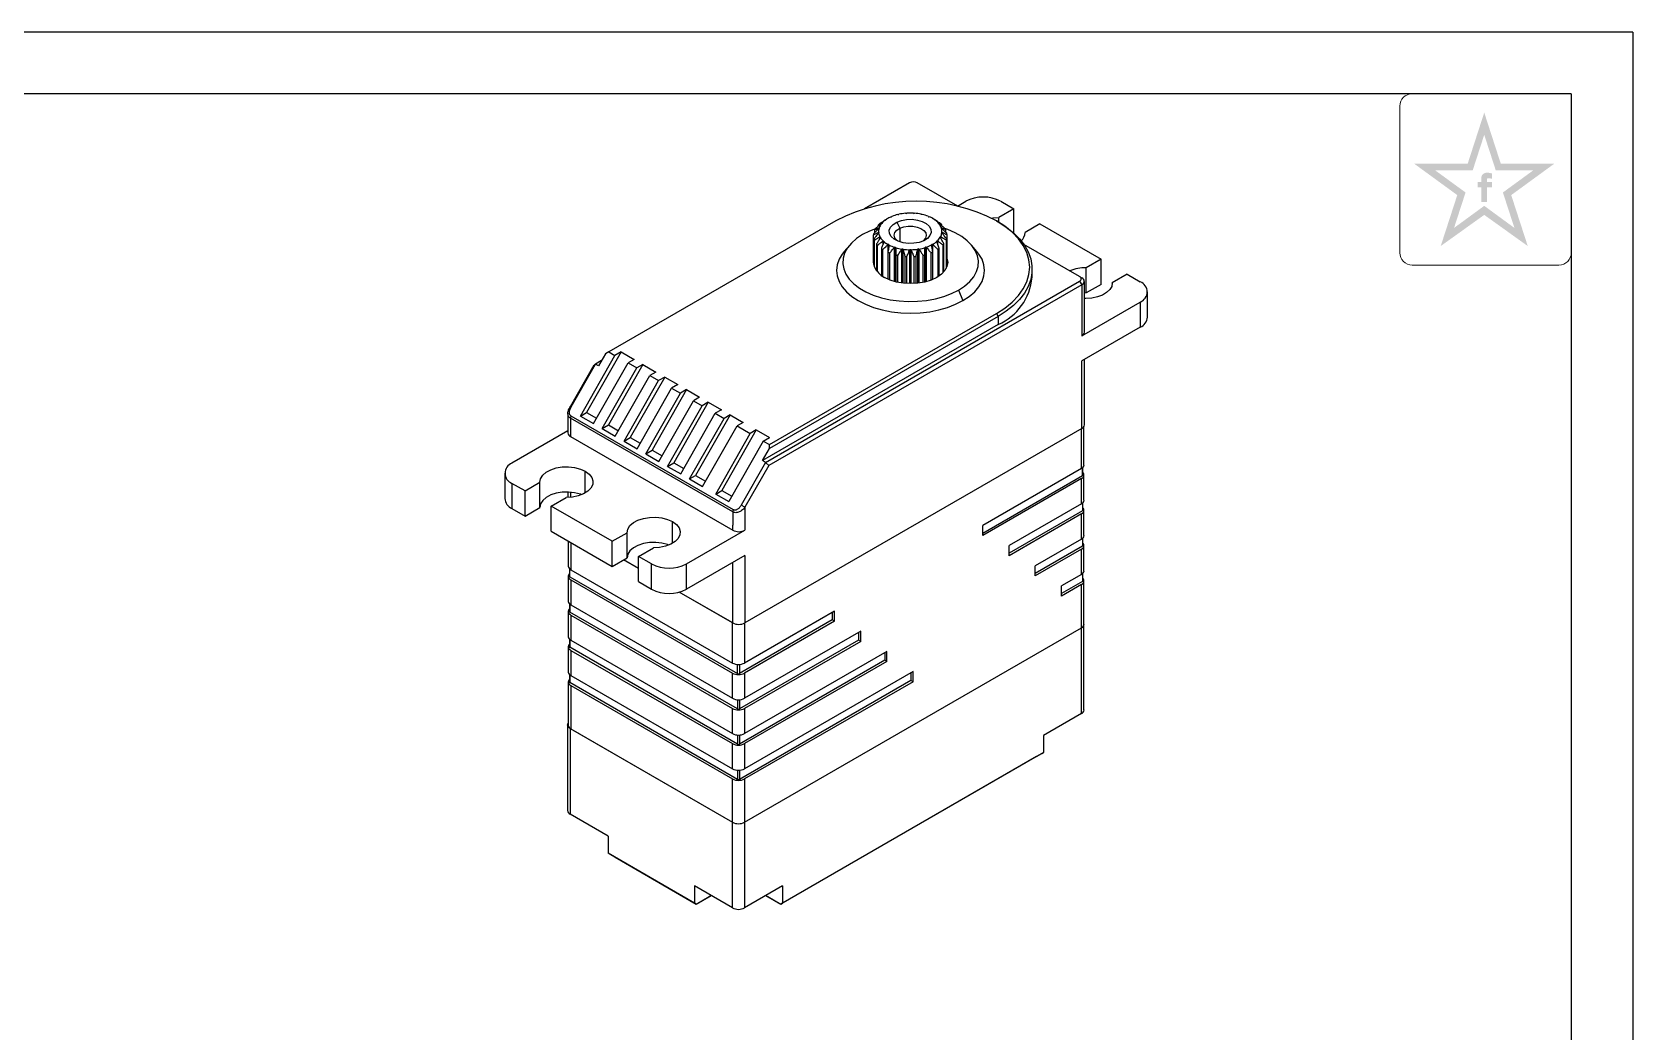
# Model space of a CAD drawing. Header units: inches. Extents: x -25 to 272, y -5 to 205.
# Drawn here: x 142.3 to 272, y 124 to 205 of the extents above; entities that cross this region are included whole.
import ezdxf

# ---------------------------------------------------------------- set-up
doc = ezdxf.new("R2010")
doc.units = ezdxf.units.IN
doc.header["$MEASUREMENT"] = 0
for name, color, linetype in [('1轮廓实线层', 7, 'Continuous'), ('2细线层', 4, 'Continuous'), ('6文字层', 3, 'Continuous'), ('图框层', 7, 'Continuous')]:
    doc.layers.add(name, color=color, linetype=linetype)

# ---------------------------------------------------------------- blocks, each defined once
blk = doc.blocks.new('ZwmFrameMain_A4^_^无分区图框^_^landscape')
at = {"layer": '1轮廓实线层'}
for q in [(0, 200), (267, 0)]:
    blk.add_line((267, 200), q, dxfattribs=at)
at = {"layer": '2细线层'}
for q in [(-25, 205), (272, -5)]:
    blk.add_line((272, 205), q, dxfattribs=at)

msp = doc.modelspace()

# ---------------------------------------------------------------- hatches: boundary and pattern name
at = {"layer": '6文字层', "lineweight": 5}
h = msp.add_hatch(color=2, dxfattribs=at)
edge = h.paths.add_edge_path(flags=0)
edge.add_line((260.172, 192.419), (260.567, 192.419))
edge.add_line((260.567, 192.419), (260.567, 192.845))
edge.add_line((260.567, 192.845), (260.176, 192.845))
edge.add_line((260.176, 192.845), (260.176, 193.053))
edge.add_spline(control_points=[(260.176, 193.053), (260.176, 193.078), (260.175, 193.174), (260.364, 193.144), (260.482, 193.127), (260.549, 193.11), (260.577, 193.102)], knot_values=[0, 0, 0, 0, 1.4943482, 5.8188355, 8.4876202, 10.3632598, 10.3632598, 10.3632598, 10.3632598], degree=3, periodic=0)
edge.add_line((260.577, 193.102), (260.577, 193.539))
edge.add_spline(control_points=[(260.577, 193.539), (260.505, 193.556), (260.332, 193.597), (260.084, 193.618), (259.855, 193.514), (259.739, 193.37), (259.72, 193.26), (259.714, 193.229)], knot_values=[0, 0, 0, 0, 4.9341397, 11.9452686, 16.0265909, 21.3569295, 23.4510995, 23.4510995, 23.4510995, 23.4510995], degree=3, periodic=0)
edge.add_line((259.714, 193.229), (259.714, 192.845))
edge.add_line((259.714, 192.845), (259.428, 192.845))
edge.add_line((259.428, 192.845), (259.428, 192.419))
edge.add_line((259.428, 192.419), (259.717, 192.419))
edge.add_line((259.717, 192.419), (259.717, 191.229))
edge.add_line((259.717, 191.229), (260.172, 191.229))
edge.add_line((260.172, 191.229), (260.172, 192.419))
h.paths.add_polyline_path([(265.628, 194.333), (261.288, 194.333), (259.948, 198.473), (258.608, 194.333), (254.268, 194.333), (257.762, 191.785), (256.422, 187.656), (259.948, 190.181), (263.474, 187.656), (262.134, 191.785)])
h.paths.add_polyline_path([(261.461, 191.997), (262.394, 189.124), (259.948, 190.914), (257.502, 189.124), (258.434, 191.997), (255.981, 193.786), (259.012, 193.786), (259.948, 196.673), (260.883, 193.786), (263.915, 193.786)], flags=16)

# ---------------------------------------------------------------- linework, layer by layer
at = {"color": 7, "linetype": 'Continuous', "lineweight": 25}
for p, q in [((213.376, 192.776), (209.74, 190.677)), ((217.284, 190.887), (214.013, 192.776)), ((217.266, 190.898), (217.937, 191.285)), ((220.766, 191.285), (221.826, 190.673)), ((207.412, 189.7), (189.016, 179.081)), ((211.326, 189.702), (211.326, 189.723)), ((211.619, 189.892), (211.336, 189.729)), ((211.475, 189.804), (211.481, 189.806)), ((212.345, 189.596), (212.602, 189.092)), ((215.509, 189.745), (215.254, 189.892)), ((215.524, 189.736), (215.524, 189.719)), ((215.984, 189.399), (215.984, 189.295)), ((220.422, 189.7), (220.564, 189.618)), ((221.826, 190.673), (220.617, 189.975)), ((220.617, 189.587), (220.617, 189.975)), ((221.826, 188.714), (221.826, 190.673)), ((223.947, 189.448), (222.739, 188.75)), ((223.947, 189.448), (228.897, 186.591)), ((210.467, 186.398), (210.467, 188.562)), ((210.506, 188.238), (210.506, 186.075)), ((210.541, 185.97), (210.541, 188.134)), ((210.58, 188.769), (210.58, 188.987)), ((210.872, 189.275), (210.872, 189.382)), ((210.901, 189.084), (210.877, 189.059)), ((210.901, 189.084), (210.901, 189.027)), ((215.991, 189.075), (215.968, 189.1)), ((216.283, 189.005), (216.283, 188.793)), ((216.339, 188.153), (216.339, 185.831)), ((216.372, 185.898), (216.372, 188.257)), ((216.404, 188.581), (216.404, 185.976)), ((222.739, 188.717), (222.739, 188.75)), ((208.531, 187.74), (208.082, 187.214)), ((210.718, 187.826), (210.718, 185.654)), ((210.797, 185.557), (210.797, 187.731)), ((211.101, 187.458), (211.101, 185.28)), ((211.218, 185.197), (211.218, 187.377)), ((211.63, 187.156), (211.63, 184.974)), ((211.779, 184.911), (211.779, 187.094)), ((212.273, 186.939), (212.273, 184.753)), ((212.444, 184.714), (212.444, 186.901)), ((212.989, 186.822), (212.989, 184.631)), ((213.172, 184.618), (213.172, 186.809)), ((213.381, 187.331), (213.398, 187.36)), ((213.734, 186.811), (213.734, 184.616)), ((213.916, 184.628), (213.916, 186.825)), ((214.459, 186.907), (214.459, 184.705)), ((214.63, 184.743), (214.63, 186.947)), ((214.732, 187.562), (214.757, 187.54)), ((215.121, 187.105), (215.121, 184.894)), ((215.268, 184.954), (215.268, 187.167)), ((215.676, 187.391), (215.676, 185.166)), ((215.792, 185.243), (215.792, 187.473)), ((216.091, 187.748), (216.091, 185.496)), ((216.168, 185.581), (216.168, 187.844)), ((218.847, 187.214), (218.399, 187.74)), ((227.165, 185.183), (222.649, 187.79)), ((223.317, 185.128), (223.317, 185.781)), ((228.897, 186.591), (227.688, 185.893)), ((227.688, 183.852), (227.688, 185.893)), ((228.897, 184.55), (228.897, 186.591)), ((201.723, 170.128), (227.165, 184.816)), ((227.342, 184.51), (201.974, 169.865)), ((227.165, 185.183), (227.342, 185.081)), ((227.165, 184.816), (227.342, 184.51)), ((227.342, 184.51), (227.342, 180.386)), ((227.547, 180.672), (227.547, 184.795)), ((228.897, 184.55), (227.688, 183.852)), ((231.019, 185.366), (229.81, 184.668)), ((229.81, 184.635), (229.81, 184.668)), ((231.019, 185.366), (232.079, 184.754)), ((217.354, 184.092), (217.707, 183.234)), ((227.342, 180.386), (232.079, 183.121)), ((227.688, 183.852), (227.547, 183.85)), ((232.079, 183.121), (232.079, 181.08)), ((232.665, 181.896), (232.665, 183.938)), ((202.027, 171.57), (220.422, 182.189)), ((220.564, 181.944), (202.03, 171.245)), ((220.422, 182.189), (220.564, 181.944)), ((220.564, 181.944), (220.564, 181.291)), ((220.564, 181.291), (201.475, 170.271)), ((232.079, 181.08), (227.342, 178.345)), ((190.006, 179.081), (187.213, 174.179)), ((189.016, 179.081), (188.736, 178.919)), ((189.016, 179.081), (189.511, 178.795)), ((190.006, 179.081), (189.511, 178.795)), ((190.006, 179.081), (191.067, 178.468)), ((185.905, 174.648), (187.832, 178.029)), ((185.956, 174.616), (187.934, 178.088)), ((186.713, 173.884), (189.511, 178.795)), ((187.774, 173.272), (190.572, 178.183)), ((187.934, 178.088), (187.832, 178.029)), ((188.424, 178.371), (187.934, 178.088)), ((188.182, 177.946), (187.934, 178.088)), ((188.736, 178.919), (188.182, 177.946)), ((188.481, 172.864), (191.279, 177.774)), ((191.774, 178.06), (188.981, 173.158)), ((191.067, 178.468), (190.572, 178.183)), ((190.572, 178.183), (191.279, 177.774)), ((191.774, 178.06), (191.279, 177.774)), ((191.774, 178.06), (192.835, 177.448)), ((227.342, 172.874), (227.342, 178.345)), ((227.547, 173.16), (227.547, 178.463)), ((189.542, 172.251), (192.34, 177.162)), ((190.249, 171.843), (193.047, 176.754)), ((193.542, 177.04), (190.749, 172.138)), ((192.835, 177.448), (192.34, 177.162)), ((192.34, 177.162), (193.047, 176.754)), ((193.542, 177.04), (193.047, 176.754)), ((193.542, 177.04), (194.603, 176.427)), ((194.603, 176.427), (194.107, 176.142)), ((191.31, 171.231), (194.107, 176.142)), ((192.017, 170.823), (194.815, 175.733)), ((195.31, 176.019), (192.517, 171.117)), ((194.107, 176.142), (194.815, 175.733)), ((195.31, 176.019), (194.815, 175.733)), ((195.31, 176.019), (196.37, 175.407)), ((196.37, 175.407), (195.875, 175.121)), ((185.7, 174.098), (185.7, 172.508)), ((185.905, 174.648), (185.956, 174.616)), ((185.905, 173.702), (185.956, 173.874)), ((199.108, 166.281), (185.956, 173.874)), ((186.713, 173.884), (187.213, 174.179)), ((186.713, 173.884), (187.774, 173.272)), ((187.213, 174.179), (188.024, 173.711)), ((193.077, 170.21), (195.875, 175.121)), ((193.784, 169.802), (196.582, 174.713)), ((197.077, 174.999), (194.284, 170.097)), ((194.845, 169.19), (197.643, 174.101)), ((195.875, 175.121), (196.582, 174.713)), ((198.845, 173.978), (196.052, 169.076)), ((197.077, 174.999), (196.582, 174.713)), ((197.077, 174.999), (198.138, 174.386)), ((198.138, 174.386), (197.643, 174.101)), ((197.643, 174.101), (198.35, 173.692)), ((198.845, 173.978), (198.35, 173.692)), ((198.845, 173.978), (199.906, 173.366)), ((185.7, 172.675), (181.168, 170.059)), ((199.057, 166.109), (185.905, 173.702)), ((185.905, 173.702), (185.905, 172.63)), ((185.905, 172.63), (185.905, 172.222)), ((188.481, 172.864), (188.981, 173.158)), ((188.481, 172.864), (189.542, 172.251)), ((188.981, 173.158), (189.792, 172.69)), ((195.552, 168.782), (198.35, 173.692)), ((196.613, 168.169), (199.411, 173.08)), ((200.967, 172.754), (198.174, 167.851)), ((199.906, 173.366), (199.411, 173.08)), ((199.411, 173.08), (200.471, 172.468)), ((227.342, 172.874), (200.047, 157.117)), ((200.967, 172.754), (200.471, 172.468)), ((200.967, 172.754), (202.027, 172.141)), ((227.518, 169.91), (227.518, 173.046)), ((185.905, 172.222), (199.057, 164.629)), ((190.249, 171.843), (190.749, 172.138)), ((190.249, 171.843), (191.31, 171.231)), ((190.749, 172.138), (191.56, 171.67)), ((197.674, 167.557), (200.471, 172.468)), ((201.532, 171.855), (198.734, 166.945)), ((201.475, 170.271), (202.03, 171.245)), ((201.532, 171.855), (202.027, 172.141)), ((201.532, 171.855), (202.027, 171.57)), ((202.03, 171.245), (202.027, 171.57)), ((192.017, 170.823), (192.517, 171.117)), ((192.017, 170.823), (193.077, 170.21)), ((192.517, 171.117), (193.327, 170.649)), ((193.784, 169.802), (194.284, 170.097)), ((194.284, 170.097), (195.095, 169.629)), ((201.723, 170.128), (199.744, 166.656)), ((201.723, 170.128), (201.475, 170.271)), ((201.974, 169.865), (201.723, 170.128)), ((180.582, 169.242), (180.582, 167.201)), ((193.784, 169.802), (194.845, 169.19)), ((195.552, 168.782), (196.052, 169.076)), ((195.552, 168.782), (196.613, 168.169)), ((196.052, 169.076), (196.863, 168.608)), ((201.974, 169.865), (200.047, 166.484)), ((227.313, 169.624), (219.323, 165.011)), ((219.323, 164.399), (227.384, 169.053)), ((227.313, 168.808), (219.323, 164.195)), ((227.313, 166.766), (227.313, 168.808)), ((227.413, 169.093), (227.413, 169.697)), ((227.518, 167.052), (227.518, 169.093)), ((182.228, 167.813), (181.168, 168.426)), ((181.168, 168.426), (181.168, 166.384)), ((182.228, 167.813), (183.437, 168.511)), ((182.228, 165.772), (182.228, 167.813)), ((183.437, 166.47), (183.437, 168.511)), ((185.7, 167.726), (185.7, 167.288)), ((197.674, 167.557), (198.174, 167.851)), ((197.674, 167.557), (198.734, 166.945)), ((198.174, 167.851), (198.984, 167.383)), ((181.168, 166.384), (182.228, 165.772)), ((182.228, 165.772), (183.437, 166.47)), ((184.35, 166.589), (185.558, 167.287)), ((189.299, 163.731), (184.35, 166.589)), ((184.35, 164.548), (184.35, 166.589)), ((199.057, 166.109), (199.108, 166.281)), ((199.057, 166.109), (199.057, 165.038)), ((200.047, 166.484), (199.744, 166.656)), ((200.047, 166.484), (200.047, 165.038)), ((227.313, 166.766), (221.444, 163.378)), ((227.384, 166.195), (221.444, 162.766)), ((227.413, 166.235), (227.413, 166.839)), ((227.518, 164.194), (227.518, 166.235)), ((199.057, 164.629), (199.057, 165.038)), ((200.047, 165.038), (200.047, 164.629)), ((219.323, 164.195), (219.323, 165.011)), ((227.313, 165.95), (221.444, 162.562)), ((227.313, 163.908), (227.313, 165.95)), ((184.35, 164.548), (189.299, 161.69)), ((185.728, 163.751), (185.728, 161.713)), ((189.299, 163.731), (190.508, 164.429)), ((189.299, 161.69), (189.299, 163.731)), ((190.508, 162.388), (190.508, 164.429)), ((195.31, 161.895), (200.047, 164.629)), ((227.313, 163.908), (223.566, 161.745)), ((227.413, 163.378), (227.413, 163.981)), ((189.299, 161.69), (190.508, 162.388)), ((191.421, 161.526), (190.218, 162.22)), ((191.421, 162.507), (192.63, 163.205)), ((192.481, 161.895), (191.421, 162.507)), ((191.421, 160.465), (191.421, 162.507)), ((200.047, 162.588), (195.31, 159.853)), ((200.047, 162.588), (200.047, 157.117)), ((221.444, 162.562), (221.444, 163.378)), ((227.384, 163.337), (223.566, 161.132)), ((227.313, 163.092), (223.566, 160.928)), ((227.313, 161.05), (227.313, 163.092)), ((227.518, 161.336), (227.518, 163.378)), ((185.728, 160.897), (185.728, 158.855)), ((185.833, 161.5), (185.833, 160.897)), ((185.863, 160.856), (199.453, 153.01)), ((185.933, 161.427), (199.029, 153.867)), ((192.481, 159.853), (192.481, 161.895)), ((195.31, 159.853), (195.31, 161.895)), ((223.566, 160.928), (223.566, 161.745)), ((227.313, 161.05), (225.687, 160.112)), ((227.413, 160.52), (227.413, 161.123)), ((185.933, 160.611), (199.029, 153.051)), ((185.933, 160.611), (185.933, 158.57)), ((191.421, 160.465), (192.481, 159.853)), ((199.057, 157.117), (194.724, 159.619)), ((199.029, 157.134), (194.724, 159.619)), ((227.384, 160.479), (225.687, 159.499)), ((227.313, 160.234), (225.687, 159.295)), ((225.687, 159.295), (225.687, 160.112)), ((227.313, 156.723), (227.313, 160.234)), ((227.518, 157.009), (227.518, 160.52)), ((185.833, 158.642), (185.833, 158.039)), ((185.933, 158.57), (199.029, 151.01)), ((185.728, 158.039), (185.728, 155.997)), ((199.453, 150.152), (185.863, 157.998)), ((185.933, 157.753), (199.029, 150.193)), ((185.933, 157.753), (185.933, 155.712)), ((199.029, 153.867), (199.029, 157.134)), ((207.125, 157.357), (199.595, 153.01)), ((207.302, 158.072), (200.019, 153.867)), ((207.302, 157.255), (200.019, 153.051)), ((207.125, 157.97), (207.125, 157.357)), ((207.302, 157.255), (207.125, 157.357)), ((207.302, 157.255), (207.302, 158.072)), ((227.518, 150.068), (227.518, 157.009)), ((185.833, 155.784), (185.833, 155.181)), ((185.933, 155.712), (199.029, 148.152)), ((209.247, 155.724), (199.595, 150.152)), ((200.019, 140.966), (227.313, 156.723)), ((209.424, 156.439), (200.019, 151.01)), ((209.247, 156.337), (209.247, 155.724)), ((209.424, 155.622), (209.247, 155.724)), ((209.424, 155.622), (209.424, 156.439)), ((227.313, 149.782), (227.313, 156.723)), ((185.728, 155.181), (185.728, 153.139)), ((199.453, 147.294), (185.863, 155.14)), ((185.933, 154.895), (199.029, 147.335)), ((185.933, 154.895), (185.933, 152.854)), ((209.424, 155.622), (200.019, 150.193)), ((211.545, 154.805), (200.019, 148.152)), ((211.368, 154.703), (211.368, 154.091)), ((211.545, 153.989), (211.545, 154.805)), ((211.368, 154.091), (199.595, 147.294)), ((211.545, 153.989), (200.019, 147.335)), ((213.666, 153.172), (200.019, 145.294)), ((211.545, 153.989), (211.368, 154.091)), ((213.489, 153.07), (213.489, 152.458)), ((213.666, 152.356), (213.666, 153.172)), ((185.728, 152.323), (185.728, 148.812)), ((185.833, 152.927), (185.833, 152.323)), ((199.453, 144.436), (185.863, 152.282)), ((185.933, 152.854), (199.029, 145.294)), ((185.933, 152.037), (199.029, 144.477)), ((185.933, 152.037), (185.933, 148.526)), ((199.029, 151.01), (199.029, 153.051)), ((213.489, 152.458), (199.595, 144.436)), ((200.019, 153.051), (200.019, 151.01)), ((213.666, 152.356), (200.019, 144.477)), ((213.666, 152.356), (213.489, 152.458)), ((199.029, 148.152), (199.029, 150.193)), ((200.019, 150.193), (200.019, 148.152)), ((227.313, 149.782), (224.237, 148.007)), ((185.672, 148.844), (185.672, 141.904)), ((185.877, 148.559), (199.029, 140.966)), ((185.877, 148.559), (185.877, 141.618)), ((185.933, 148.526), (199.029, 140.966)), ((224.237, 148.007), (224.237, 146.618)), ((199.029, 145.294), (199.029, 147.335)), ((200.019, 147.335), (200.019, 145.294)), ((224.237, 146.618), (203.095, 134.413)), ((224.096, 146.537), (224.237, 146.618)), ((223.672, 146.292), (202.953, 134.331)), ((223.672, 146.292), (224.096, 146.537)), ((199.029, 140.966), (199.029, 144.477)), ((200.019, 144.477), (200.019, 140.966)), ((188.953, 139.842), (185.877, 141.618)), ((199.029, 134.026), (199.029, 140.966)), ((200.019, 140.966), (200.019, 134.026)), ((188.953, 139.842), (188.953, 138.454)), ((195.953, 134.413), (188.953, 138.454)), ((189.094, 138.373), (188.953, 138.454)), ((189.094, 138.373), (189.518, 138.128)), ((189.518, 138.128), (196.095, 134.331)), ((199.029, 134.026), (195.953, 135.801)), ((195.953, 135.801), (195.953, 134.413)), ((196.095, 134.331), (197.297, 135.025)), ((196.095, 134.331), (197.155, 134.944)), ((197.297, 135.025), (197.155, 134.944)), ((197.155, 134.944), (197.313, 135.016)), ((203.095, 135.801), (200.019, 134.026)), ((201.735, 135.016), (201.893, 134.944)), ((201.751, 135.025), (202.953, 134.331)), ((201.751, 135.025), (201.893, 134.944)), ((201.893, 134.944), (202.953, 134.331)), ((203.095, 135.801), (203.095, 134.413)), ((196.095, 134.331), (195.953, 134.413)), ((196.095, 134.331), (196.095, 134.331)), ((202.953, 134.331), (203.095, 134.413)), ((202.953, 134.331), (202.953, 134.331))]:
    msp.add_line(p, q, dxfattribs=at)
at = {"color": 1, "linetype": 'Continuous', "lineweight": 25}
for p, q in [((211.116, 189.492), (211.116, 189.456)), ((211.475, 189.804), (211.475, 189.788)), ((215.378, 189.802), (215.378, 189.816)), ((215.744, 189.471), (215.744, 189.507)), ((210.848, 188.764), (210.848, 188.672)), ((210.902, 189.138), (210.902, 189.085)), ((210.956, 188.394), (210.956, 188.243)), ((212.602, 189.092), (212.602, 187.988)), ((215.925, 188.262), (215.925, 188.41)), ((215.964, 189.102), (215.964, 189.154)), ((216.026, 188.691), (216.026, 188.781)), ((211.22, 188.052), (211.22, 187.782)), ((211.623, 187.758), (211.623, 184.977)), ((212.14, 187.531), (212.14, 184.789)), ((212.262, 184.756), (212.262, 187.493)), ((212.739, 187.386), (212.739, 184.661)), ((212.873, 184.644), (212.873, 187.366)), ((213.381, 187.331), (213.381, 184.61)), ((213.52, 184.609), (213.52, 187.331)), ((214.027, 187.37), (214.027, 184.639)), ((214.161, 184.655), (214.161, 187.39)), ((214.636, 187.501), (214.636, 184.745)), ((214.757, 184.776), (214.757, 187.54)), ((215.27, 184.955), (215.27, 187.77)), ((215.668, 187.804), (215.668, 188.066)), ((227.313, 169.624), (227.313, 172.858)), ((187.107, 167.65), (187.107, 169.405)), ((227.384, 169.053), (227.384, 169.672)), ((185.905, 167.714), (185.905, 167.3)), ((227.384, 166.814), (227.384, 166.195)), ((194.178, 163.568), (194.178, 165.323)), ((185.933, 163.633), (185.933, 161.427)), ((227.384, 163.956), (227.384, 163.337)), ((185.863, 160.856), (185.863, 161.475)), ((199.057, 157.117), (199.057, 162.017)), ((227.384, 161.098), (227.384, 160.479)), ((185.863, 158.617), (185.863, 157.998)), ((200.019, 157.102), (200.019, 153.867)), ((185.863, 155.759), (185.863, 155.14)), ((199.453, 153.01), (199.453, 153.751)), ((199.595, 153.751), (199.595, 153.01)), ((185.863, 152.901), (185.863, 152.282)), ((199.453, 150.893), (199.453, 150.152)), ((199.595, 150.893), (199.595, 150.152)), ((199.453, 148.035), (199.453, 147.294)), ((199.595, 148.035), (199.595, 147.294)), ((199.453, 145.178), (199.453, 144.436)), ((199.595, 145.178), (199.595, 144.436))]:
    msp.add_line(p, q, dxfattribs=at)
at = {"color": 7, "linetype": 'Continuous', "lineweight": 25, "flags": 128}
for points in [[(211.127, 189.495), (211.13, 189.488), (211.13, 189.482), (211.13, 189.475), (211.127, 189.469), (211.123, 189.463), (211.117, 189.457), (211.11, 189.451), (211.102, 189.447)], [(214.527, 188.091), (214.153, 187.953), (213.729, 187.877), (213.286, 187.866), (212.853, 187.922), (212.459, 188.04), (212.132, 188.214), (211.895, 188.43), (211.762, 188.674), (211.743, 188.93), (211.84, 189.18), (212.045, 189.408), (212.345, 189.596)], [(212.345, 189.596), (212.72, 189.733), (213.144, 189.81), (213.587, 189.821), (214.02, 189.765), (214.413, 189.647), (214.74, 189.473), (214.978, 189.257), (215.111, 189.012), (215.13, 188.757), (215.033, 188.506), (214.827, 188.279), (214.527, 188.091)], [(215.441, 189.772), (215.427, 189.774), (215.414, 189.778), (215.402, 189.782), (215.392, 189.788), (215.384, 189.795), (215.378, 189.802), (215.375, 189.81), (215.373, 189.818)], [(215.778, 189.455), (215.765, 189.459), (215.754, 189.464), (215.745, 189.471), (215.738, 189.478), (215.733, 189.485), (215.73, 189.493), (215.73, 189.502), (215.733, 189.51)], [(220.002, 189.928), (220.135, 189.947), (220.617, 189.975)], [(220.422, 182.189), (221.11, 182.633), (221.707, 183.119), (222.206, 183.64), (222.601, 184.19), (222.886, 184.763), (223.059, 185.35), (223.117, 185.945), (223.059, 186.539), (222.886, 187.126), (222.601, 187.699), (222.206, 188.249), (221.707, 188.77), (221.11, 189.256), (220.422, 189.7)], [(220.564, 189.618), (221.222, 189.196), (221.801, 188.737), (222.292, 188.245), (222.693, 187.726), (222.997, 187.186), (223.201, 186.63), (223.304, 186.065), (223.304, 185.497), (223.201, 184.932), (222.997, 184.377), (222.693, 183.837), (222.292, 183.318), (221.801, 182.826), (221.222, 182.366), (220.564, 181.944)], [(209.576, 188.582), (209.082, 188.255), (208.671, 187.893), (208.348, 187.501), (208.121, 187.088), (207.993, 186.661), (207.968, 186.228), (208.045, 185.797), (208.222, 185.376), (208.498, 184.973), (208.866, 184.595), (209.319, 184.25), (209.85, 183.944), (210.448, 183.682), (211.102, 183.469), (211.801, 183.31), (212.53, 183.208), (213.277, 183.163), (214.027, 183.178), (214.767, 183.252), (215.482, 183.383), (216.16, 183.569), (216.788, 183.807), (217.354, 184.092)], [(210.615, 189.052), (210.141, 188.867), (209.576, 188.582)], [(210.869, 188.772), (210.878, 188.766), (210.885, 188.759), (210.89, 188.751), (210.892, 188.743), (210.892, 188.735), (210.889, 188.727), (210.884, 188.719), (210.876, 188.712)], [(210.981, 188.406), (210.992, 188.401), (211.002, 188.395), (211.01, 188.388), (211.016, 188.381), (211.019, 188.373), (211.02, 188.365), (211.018, 188.356), (211.013, 188.349)], [(212.395, 188.068), (212.331, 188.122), (212.183, 188.318), (212.137, 188.53), (212.196, 188.741), (212.355, 188.933), (212.602, 189.092)], [(212.602, 189.092), (212.917, 189.205), (213.274, 189.261), (213.644, 189.258), (213.997, 189.194), (214.305, 189.075), (214.542, 188.912), (214.69, 188.716), (214.736, 188.504), (214.677, 188.293), (214.518, 188.1), (214.478, 188.068)], [(215.869, 188.364), (215.864, 188.372), (215.862, 188.38), (215.863, 188.388), (215.866, 188.396), (215.871, 188.404), (215.879, 188.411), (215.889, 188.417), (215.9, 188.422)], [(215.999, 188.728), (215.991, 188.735), (215.986, 188.743), (215.983, 188.751), (215.982, 188.759), (215.984, 188.767), (215.989, 188.775), (215.996, 188.782), (216.005, 188.789)], [(217.354, 184.092), (217.847, 184.418), (218.259, 184.781), (218.581, 185.172), (218.808, 185.585), (218.936, 186.012), (218.961, 186.445), (218.885, 186.876), (218.707, 187.297), (218.432, 187.7), (218.064, 188.078), (217.61, 188.423), (217.079, 188.73), (216.481, 188.992), (216.244, 189.077)], [(208.082, 187.214), (207.921, 187.009), (207.669, 186.58), (207.516, 186.136), (207.465, 185.683), (207.516, 185.231), (207.669, 184.787), (207.921, 184.358), (208.268, 183.952), (208.705, 183.575), (209.222, 183.234), (209.812, 182.935), (210.465, 182.684), (211.169, 182.483), (211.912, 182.338), (212.681, 182.249), (213.465, 182.22), (214.248, 182.249), (215.018, 182.338), (215.761, 182.483), (216.465, 182.684), (217.117, 182.935), (217.707, 183.234)], [(211.246, 188.067), (211.259, 188.064), (211.272, 188.06), (211.282, 188.054), (211.291, 188.048), (211.297, 188.041), (211.302, 188.033), (211.304, 188.025), (211.303, 188.016)], [(215.586, 188.03), (215.585, 188.038), (215.586, 188.046), (215.59, 188.054), (215.597, 188.062), (215.606, 188.068), (215.616, 188.074), (215.628, 188.078), (215.641, 188.081)], [(217.707, 183.234), (218.225, 183.575), (218.661, 183.952), (219.008, 184.358), (219.26, 184.787), (219.413, 185.231), (219.465, 185.683), (219.413, 186.136), (219.26, 186.58), (219.008, 187.009), (218.847, 187.214)], [(210.506, 186.081), (210.472, 186.341), (210.473, 186.397)], [(216.404, 186.706), (216.414, 186.679), (216.472, 186.341), (216.414, 186.003), (216.243, 185.678), (215.966, 185.379), (215.593, 185.116), (215.138, 184.901), (214.62, 184.741), (214.057, 184.642), (213.472, 184.609), (212.886, 184.642), (212.324, 184.741), (211.805, 184.901), (211.35, 185.116)], [(229.81, 184.668), (229.761, 184.39), (229.607, 184.125), (229.353, 183.887), (229.014, 183.688), (228.606, 183.537), (228.15, 183.443), (227.669, 183.411), (227.547, 183.412)], [(183.437, 168.511), (183.491, 168.803), (183.661, 169.08), (183.939, 169.325), (184.309, 169.526), (184.751, 169.671), (185.239, 169.753), (185.747, 169.766), (186.246, 169.709), (186.708, 169.587), (187.107, 169.405)], [(187.107, 169.405), (187.422, 169.175), (187.633, 168.908), (187.731, 168.62), (187.709, 168.327), (187.568, 168.045), (187.316, 167.79), (186.968, 167.577), (186.543, 167.416), (186.064, 167.318), (185.558, 167.287)], [(227.313, 168.808), (227.4, 168.869), (227.465, 168.939), (227.505, 169.015), (227.518, 169.093), (227.505, 169.172), (227.465, 169.248), (227.413, 169.306)], [(186.81, 167.507), (186.708, 167.546), (186.246, 167.668), (185.747, 167.724), (185.239, 167.711), (184.751, 167.63), (184.309, 167.485), (183.939, 167.284), (183.661, 167.038), (183.491, 166.762), (183.437, 166.47)], [(227.313, 165.95), (227.4, 166.011), (227.465, 166.081), (227.505, 166.157), (227.518, 166.235), (227.505, 166.314), (227.465, 166.39), (227.413, 166.448)], [(190.508, 164.429), (190.562, 164.721), (190.732, 164.998), (191.01, 165.243), (191.38, 165.444), (191.822, 165.589), (192.31, 165.671), (192.818, 165.684), (193.317, 165.627), (193.779, 165.505), (194.178, 165.323)], [(194.178, 165.323), (194.493, 165.093), (194.705, 164.826), (194.802, 164.538), (194.78, 164.245), (194.639, 163.963), (194.387, 163.708), (194.039, 163.495), (193.614, 163.334), (193.135, 163.236), (192.63, 163.205)], [(193.881, 163.425), (193.779, 163.464), (193.317, 163.586), (192.818, 163.642), (192.31, 163.629), (191.822, 163.548), (191.38, 163.403), (191.01, 163.202), (190.732, 162.956), (190.562, 162.68), (190.508, 162.388)], [(227.313, 163.092), (227.4, 163.153), (227.465, 163.223), (227.505, 163.299), (227.518, 163.378), (227.505, 163.456), (227.465, 163.532), (227.413, 163.59)], [(185.833, 161.11), (185.782, 161.051), (185.742, 160.975), (185.728, 160.897), (185.742, 160.818), (185.782, 160.742), (185.846, 160.672), (185.933, 160.611)], [(227.313, 160.234), (227.4, 160.295), (227.465, 160.365), (227.505, 160.441), (227.518, 160.52), (227.505, 160.599), (227.465, 160.674), (227.413, 160.733)], [(185.833, 158.252), (185.782, 158.193), (185.742, 158.118), (185.728, 158.039), (185.742, 157.96), (185.782, 157.884), (185.846, 157.814), (185.933, 157.753)], [(185.833, 155.394), (185.782, 155.335), (185.742, 155.26), (185.728, 155.181), (185.742, 155.102), (185.782, 155.026), (185.846, 154.956), (185.933, 154.895)], [(185.833, 152.536), (185.782, 152.478), (185.742, 152.402), (185.728, 152.323), (185.742, 152.244), (185.782, 152.168), (185.846, 152.098), (185.933, 152.037)], [(185.877, 148.559), (185.79, 148.62), (185.725, 148.69), (185.685, 148.766), (185.672, 148.844), (185.685, 148.923), (185.725, 148.999), (185.728, 149.004)]]:
    msp.add_lwpolyline(points, dxfattribs=at)
at = {"color": 7, "linetype": 'Continuous', "lineweight": 25}
for centre, radius, start, end in [((213.694, 192.162), 0.692, 62.60969, 117.39031), ((213.917, 177.226), 14.069, 62.45764, 117.54236), ((219.351, 188.556), 3.074, 62.60967, 117.39033), ((212.232, 188.003), 1.937, 130.68007, 134.6028), ((211.96, 188.762), 1.108, 142.27554, 159.90413), ((211.058, 189.538), 0.101, 284.34102, 295.47579), ((212.398, 188.403), 1.676, 125.95734, 139.32553), ((211.404, 189.872), 0.113, 275.11217, 294.89255), ((211.438, 189.809), 0.0424, 288.72593, 355.34744), ((212.841, 187.783), 2.438, 115.61298, 123.92046), ((213.018, 187.433), 2.83, 113.87016, 115.77058), ((211.88, 190.143), 0.122, 266.59332, 294.287), ((211.911, 190.079), 0.0513, 292.38071, 334.27245), ((213.241, 186.872), 3.434, 103.68426, 111.96496), ((212.454, 190.333), 0.127, 258.34672, 293.86986), ((212.48, 190.274), 0.0632, 294.67394, 316.93921), ((213.409, 186.167), 4.159, 94.97885, 102.26552), ((213.092, 190.43), 0.128, 249.97411, 293.84119), ((213.11, 190.383), 0.0771, 295.65402, 302.84847), ((213.436, 185.885), 4.442, 86.69646, 93.66955), ((213.752, 190.428), 0.124, 241.1546, 290.87291), ((213.46, 186.144), 4.182, 78.12812, 85.38946), ((213.62, 186.836), 3.472, 68.49847, 76.71836), ((214.963, 190.117), 0.087, 215.5865, 279.37928), ((213.973, 187.682), 2.555, 56.75901, 66.84684), ((214.453, 188.379), 1.708, 41.4563, 54.65601), ((214.897, 188.754), 1.126, 21.11301, 38.55155), ((214.615, 187.976), 1.974, 46.11958, 49.99273), ((211.466, 188.516), 1, 171.27791, 177.37304), ((211.566, 188.541), 1.103, 195.94247, 201.65323), ((211.724, 188.421), 1.276, 148.49991, 153.67977), ((211.737, 188.843), 0.87, 163.92975, 184.681), ((211.823, 188.863), 0.958, 189.0881, 208.5076), ((212.182, 189.078), 1.377, 211.96467, 227.20776), ((214.711, 189.061), 1.352, 313.5027, 328.9368), ((215.06, 188.86), 0.948, 332.44516, 352.01151), ((215.132, 188.843), 0.874, 356.43623, 17.09666), ((215.13, 188.411), 1.298, 27.27047, 32.39409), ((215.319, 188.537), 1.09, 339.35115, 345.10553), ((215.402, 188.516), 1.004, 3.72499, 9.80339), ((221.823, 188.779), 0.916, 311.0911, 358.23239), ((211.981, 188.791), 1.59, 217.34868, 221.82376), ((212.543, 189.423), 2.438, 233.71136, 237.07636), ((212.667, 189.623), 2.107, 229.65823, 241.1295), ((213.044, 190.354), 3.497, 246.16022, 248.80557), ((211.659, 187.703), 0.0748, 26.24346, 97.3624), ((213.099, 190.427), 3.021, 242.97311, 251.99267), ((212.185, 187.457), 0.0991, 43.52298, 101.69385), ((213.356, 191.236), 3.87, 253.50388, 261.1487), ((213.342, 191.291), 4.481, 256.20519, 258.44739), ((212.796, 187.299), 0.118, 56.10899, 107.41016), ((213.434, 191.738), 4.379, 262.49353, 269.5303), ((213.433, 191.872), 5.07, 264.98125, 267.04626), ((213.44, 191.726), 4.366, 270.8294, 277.88288), ((213.441, 191.858), 5.056, 273.32172, 275.39056), ((214.105, 187.304), 0.118, 72.87438, 124.36998), ((213.524, 191.205), 3.838, 279.23238, 286.91979), ((213.539, 191.255), 4.444, 281.94874, 284.20343), ((214.713, 187.466), 0.0981, 78.51642, 137.12401), ((213.79, 190.389), 2.98, 288.442, 297.54377), ((213.847, 190.311), 3.449, 291.65789, 294.32746), ((215.234, 187.715), 0.0737, 82.80453, 154.6543), ((214.227, 189.592), 2.07, 299.40723, 311.0167), ((214.354, 189.387), 2.394, 303.50917, 306.91477), ((214.914, 188.772), 1.56, 318.95404, 323.48546), ((212.152, 186.686), 1.762, 203.95248, 242.95746), ((227.626, 182.595), 3.298, 88.92485, 112.4437), ((218.661, 185.562), 4.676, 294.0092, 354.67066), ((227.095, 185), 0.196, 290.78341, 69.21659), ((227.233, 184.795), 0.306, 290.78377, 69.21646), ((231.769, 183.938), 0.873, 290.78342, 69.21658), ((231.664, 181.996), 1.006, 294.37466, 354.3052), ((227.196, 180.707), 0.352, 294.37465, 354.30517), ((227.196, 173.195), 0.352, 294.37466, 354.3052), ((186.05, 172.543), 0.352, 185.6948, 245.62534), ((181.477, 169.242), 0.873, 110.78342, 249.21658), ((227.168, 169.945), 0.352, 294.37466, 354.3052), ((227.363, 169.098), 0.0503, 294.37466, 354.3052), ((181.583, 167.301), 1.006, 185.6948, 245.62534), ((227.168, 167.087), 0.352, 294.37466, 354.3052), ((227.363, 166.24), 0.0503, 294.37466, 354.3052), ((199.552, 165.585), 1.076, 242.60967, 297.39033), ((227.168, 164.229), 0.352, 294.37466, 354.3052), ((227.363, 163.383), 0.0503, 294.37466, 354.3052), ((186.079, 161.748), 0.352, 185.6948, 245.62534), ((185.883, 160.902), 0.0503, 185.6948, 245.62534), ((193.895, 164.624), 3.074, 242.60967, 297.39033), ((227.168, 161.371), 0.352, 294.37466, 354.3052), ((193.895, 162.583), 3.074, 242.60967, 297.39033), ((227.363, 160.525), 0.0503, 294.37466, 354.3052), ((186.079, 158.89), 0.352, 185.6948, 245.62534), ((185.883, 158.044), 0.0503, 185.6948, 245.62534), ((199.552, 158.073), 1.076, 242.60967, 297.39033), ((227.168, 157.043), 0.352, 294.37466, 354.3052), ((186.079, 156.032), 0.352, 185.6948, 245.62534), ((185.883, 155.186), 0.0503, 185.6948, 245.62534), ((186.079, 153.174), 0.352, 185.6948, 245.62534), ((199.524, 154.823), 1.076, 242.60967, 297.39033), ((185.883, 152.328), 0.0503, 185.6948, 245.62534), ((199.524, 154.006), 1.076, 242.60967, 297.39033), ((199.524, 153.147), 0.154, 242.60967, 297.39033), ((199.524, 151.965), 1.076, 242.60967, 297.39033), ((199.524, 151.148), 1.076, 242.60967, 297.39033), ((199.524, 150.289), 0.154, 242.60967, 297.39033), ((227.168, 150.103), 0.352, 294.37466, 354.3052), ((186.079, 148.847), 0.352, 185.6948, 245.62534), ((199.524, 149.107), 1.076, 242.60967, 297.39033), ((199.524, 148.29), 1.076, 242.60967, 297.39033), ((199.524, 147.431), 0.154, 242.60967, 297.39033), ((199.524, 146.249), 1.076, 242.60967, 297.39033), ((199.524, 145.433), 1.076, 242.60967, 297.39033), ((199.524, 144.573), 0.154, 242.60967, 297.39033), ((186.022, 141.939), 0.352, 185.6948, 245.62534), ((199.524, 141.921), 1.076, 242.60967, 297.39033), ((199.524, 134.981), 1.076, 242.60967, 297.39033)]:
    msp.add_arc(centre, radius, start, end, dxfattribs=at)
for points, knots in [([(211.058, 189.419), (210.98, 189.359), (210.839, 189.249), (210.699, 189.138), (210.636, 189.088)], [0, 0, 0, 0, 0.549139, 1, 1, 1, 1]), ([(210.872, 189.382), (210.918, 189.404), (210.999, 189.441), (211.081, 189.477), (211.116, 189.492)], [0, 0, 0, 0, 0.5708602, 1, 1, 1, 1]), ([(211.388, 189.742), (211.311, 189.693), (211.171, 189.604), (211.032, 189.513), (210.97, 189.472)], [0, 0, 0, 0, 0.549139, 1, 1, 1, 1]), ([(211.083, 189.44), (211.079, 189.436), (211.07, 189.429), (211.061, 189.422), (211.058, 189.419)], [0, 0, 0, 0, 0.5472243, 1, 1, 1, 1]), ([(211.116, 189.492), (211.119, 189.493), (211.123, 189.495), (211.126, 189.495), (211.127, 189.495)], [0, 0, 0, 0, 0.569364, 1, 1, 1, 1]), ([(211.326, 189.723), (211.354, 189.739), (211.404, 189.767), (211.454, 189.793), (211.475, 189.804)], [0, 0, 0, 0, 0.5708602, 1, 1, 1, 1]), ([(211.414, 189.759), (211.409, 189.756), (211.4, 189.75), (211.392, 189.745), (211.388, 189.742)], [0, 0, 0, 0, 0.5472243, 1, 1, 1, 1]), ([(215.373, 189.818), (215.374, 189.818), (215.374, 189.818), (215.377, 189.817), (215.378, 189.816)], [0, 0, 0, 0, 0.5506687, 1, 1, 1, 1]), ([(215.378, 189.816), (215.405, 189.802), (215.454, 189.777), (215.502, 189.749), (215.524, 189.736)], [0, 0, 0, 0, 0.54913905, 1, 1, 1, 1]), ([(215.467, 189.755), (215.462, 189.758), (215.454, 189.764), (215.445, 189.77), (215.441, 189.772)], [0, 0, 0, 0, 0.569364, 1, 1, 1, 1]), ([(215.884, 189.488), (215.805, 189.539), (215.667, 189.629), (215.527, 189.717), (215.467, 189.755)], [0, 0, 0, 0, 0.5708602, 1, 1, 1, 1]), ([(215.733, 189.51), (215.734, 189.51), (215.737, 189.509), (215.742, 189.507), (215.744, 189.507)], [0, 0, 0, 0, 0.5472243, 1, 1, 1, 1]), ([(215.744, 189.507), (215.788, 189.487), (215.868, 189.452), (215.948, 189.415), (215.984, 189.399)], [0, 0, 0, 0, 0.549139, 1, 1, 1, 1]), ([(215.804, 189.434), (215.799, 189.438), (215.79, 189.445), (215.781, 189.452), (215.778, 189.455)], [0, 0, 0, 0, 0.569364, 1, 1, 1, 1]), ([(216.226, 189.106), (216.146, 189.169), (216.006, 189.279), (215.864, 189.388), (215.804, 189.434)], [0, 0, 0, 0, 0.5708602, 1, 1, 1, 1]), ([(210.467, 188.562), (210.539, 188.601), (210.665, 188.669), (210.793, 188.736), (210.848, 188.764)], [0, 0, 0, 0, 0.5708602, 1, 1, 1, 1]), ([(210.877, 189.059), (210.804, 188.988), (210.67, 188.858), (210.538, 188.727), (210.478, 188.668)], [0, 0, 0, 0, 0.549139, 1, 1, 1, 1]), ([(210.857, 188.684), (210.792, 188.603), (210.675, 188.455), (210.558, 188.306), (210.506, 188.238)], [0, 0, 0, 0, 0.549139, 1, 1, 1, 1]), ([(210.541, 188.134), (210.62, 188.184), (210.757, 188.272), (210.896, 188.358), (210.956, 188.394)], [0, 0, 0, 0, 0.5708602, 1, 1, 1, 1]), ([(210.58, 188.987), (210.641, 189.016), (210.748, 189.067), (210.856, 189.117), (210.902, 189.138)], [0, 0, 0, 0, 0.5708602, 1, 1, 1, 1]), ([(210.999, 188.319), (210.948, 188.229), (210.853, 188.065), (210.76, 187.901), (210.718, 187.826)], [0, 0, 0, 0, 0.549139, 1, 1, 1, 1]), ([(210.848, 188.764), (210.852, 188.766), (210.86, 188.77), (210.866, 188.772), (210.869, 188.772)], [0, 0, 0, 0, 0.569364, 1, 1, 1, 1]), ([(210.864, 188.693), (210.863, 188.691), (210.86, 188.688), (210.858, 188.686), (210.857, 188.684)], [0, 0, 0, 0, 0.55978446, 1, 1, 1, 1]), ([(210.876, 188.712), (210.874, 188.708), (210.87, 188.702), (210.866, 188.696), (210.864, 188.693)], [0, 0, 0, 0, 0.5532956, 1, 1, 1, 1]), ([(210.902, 189.138), (210.906, 189.139), (210.912, 189.142), (210.917, 189.143), (210.919, 189.143)], [0, 0, 0, 0, 0.569364, 1, 1, 1, 1]), ([(210.956, 188.394), (210.961, 188.397), (210.969, 188.402), (210.977, 188.405), (210.981, 188.406)], [0, 0, 0, 0, 0.569364, 1, 1, 1, 1]), ([(211.013, 188.349), (211.011, 188.343), (211.007, 188.333), (211.002, 188.323), (210.999, 188.319)], [0, 0, 0, 0, 0.5472243, 1, 1, 1, 1]), ([(215.883, 188.334), (215.88, 188.34), (215.874, 188.35), (215.87, 188.36), (215.869, 188.364)], [0, 0, 0, 0, 0.569364, 1, 1, 1, 1]), ([(216.168, 187.844), (216.114, 187.937), (216.02, 188.101), (215.924, 188.264), (215.883, 188.334)], [0, 0, 0, 0, 0.57086019, 1, 1, 1, 1]), ([(215.9, 188.422), (215.905, 188.42), (215.913, 188.417), (215.921, 188.413), (215.925, 188.41)], [0, 0, 0, 0, 0.5472243, 1, 1, 1, 1]), ([(215.925, 188.41), (216.001, 188.364), (216.14, 188.279), (216.277, 188.192), (216.339, 188.153)], [0, 0, 0, 0, 0.549139, 1, 1, 1, 1]), ([(215.948, 189.159), (215.95, 189.159), (215.955, 189.158), (215.962, 189.155), (215.964, 189.154)], [0, 0, 0, 0, 0.5472243, 1, 1, 1, 1]), ([(215.964, 189.154), (216.023, 189.127), (216.13, 189.079), (216.236, 189.028), (216.283, 189.005)], [0, 0, 0, 0, 0.549139, 1, 1, 1, 1]), ([(216.392, 188.687), (216.316, 188.761), (216.183, 188.891), (216.049, 189.02), (215.991, 189.075)], [0, 0, 0, 0, 0.5708602, 1, 1, 1, 1]), ([(216.018, 188.701), (216.014, 188.706), (216.007, 188.715), (216.001, 188.724), (215.999, 188.728)], [0, 0, 0, 0, 0.569364, 1, 1, 1, 1]), ([(216.005, 188.789), (216.006, 188.788), (216.008, 188.788), (216.01, 188.787), (216.011, 188.787)], [0, 0, 0, 0, 0.55566562, 1, 1, 1, 1]), ([(216.011, 188.787), (216.013, 188.786), (216.018, 188.784), (216.024, 188.782), (216.026, 188.781)], [0, 0, 0, 0, 0.5546933, 1, 1, 1, 1]), ([(216.372, 188.257), (216.305, 188.342), (216.188, 188.49), (216.069, 188.638), (216.018, 188.701)], [0, 0, 0, 0, 0.5708602, 1, 1, 1, 1]), ([(216.026, 188.781), (216.096, 188.745), (216.222, 188.679), (216.348, 188.611), (216.404, 188.581)], [0, 0, 0, 0, 0.549139, 1, 1, 1, 1]), ([(210.797, 187.731), (210.877, 187.792), (211.017, 187.9), (211.159, 188.006), (211.22, 188.052)], [0, 0, 0, 0, 0.5708602, 1, 1, 1, 1]), ([(211.295, 187.985), (211.259, 187.888), (211.194, 187.713), (211.13, 187.537), (211.101, 187.458)], [0, 0, 0, 0, 0.54913905, 1, 1, 1, 1]), ([(211.218, 187.377), (211.295, 187.449), (211.429, 187.577), (211.565, 187.704), (211.623, 187.758)], [0, 0, 0, 0, 0.5708602, 1, 1, 1, 1]), ([(211.22, 188.052), (211.225, 188.055), (211.233, 188.061), (211.242, 188.065), (211.246, 188.067)], [0, 0, 0, 0, 0.56936402, 1, 1, 1, 1]), ([(211.303, 188.016), (211.302, 188.011), (211.3, 188), (211.296, 187.989), (211.295, 187.985)], [0, 0, 0, 0, 0.5472243, 1, 1, 1, 1]), ([(211.623, 187.758), (211.628, 187.762), (211.636, 187.769), (211.645, 187.775), (211.649, 187.777)], [0, 0, 0, 0, 0.569364, 1, 1, 1, 1]), ([(211.725, 187.704), (211.707, 187.603), (211.676, 187.421), (211.644, 187.238), (211.63, 187.156)], [0, 0, 0, 0, 0.549139, 1, 1, 1, 1]), ([(211.726, 187.736), (211.726, 187.73), (211.727, 187.719), (211.725, 187.709), (211.725, 187.704)], [0, 0, 0, 0, 0.5472243, 1, 1, 1, 1]), ([(211.779, 187.094), (211.848, 187.177), (211.967, 187.324), (212.088, 187.469), (212.14, 187.531)], [0, 0, 0, 0, 0.5708602, 1, 1, 1, 1]), ([(212.14, 187.531), (212.145, 187.536), (212.152, 187.545), (212.161, 187.551), (212.165, 187.554)], [0, 0, 0, 0, 0.569364, 1, 1, 1, 1]), ([(212.257, 187.525), (212.258, 187.52), (212.261, 187.509), (212.262, 187.498), (212.262, 187.493)], [0, 0, 0, 0, 0.5472243, 1, 1, 1, 1]), ([(212.262, 187.493), (212.264, 187.392), (212.268, 187.207), (212.272, 187.023), (212.273, 186.939)], [0, 0, 0, 0, 0.549139, 1, 1, 1, 1]), ([(212.444, 186.901), (212.5, 186.993), (212.598, 187.155), (212.697, 187.317), (212.739, 187.386)], [0, 0, 0, 0, 0.5708602, 1, 1, 1, 1]), ([(212.739, 187.386), (212.74, 187.388), (212.742, 187.391), (212.744, 187.394), (212.745, 187.395)], [0, 0, 0, 0, 0.56152337, 1, 1, 1, 1]), ([(212.745, 187.395), (212.748, 187.398), (212.752, 187.404), (212.758, 187.41), (212.76, 187.412)], [0, 0, 0, 0, 0.56756475, 1, 1, 1, 1]), ([(212.862, 187.397), (212.865, 187.392), (212.869, 187.382), (212.872, 187.371), (212.873, 187.366)], [0, 0, 0, 0, 0.5472243, 1, 1, 1, 1]), ([(212.873, 187.366), (212.895, 187.267), (212.934, 187.086), (212.972, 186.904), (212.989, 186.822)], [0, 0, 0, 0, 0.549139, 1, 1, 1, 1]), ([(213.172, 186.809), (213.211, 186.909), (213.281, 187.083), (213.351, 187.256), (213.381, 187.331)], [0, 0, 0, 0, 0.5708602, 1, 1, 1, 1]), ([(213.503, 187.36), (213.507, 187.355), (213.513, 187.346), (213.518, 187.336), (213.52, 187.331)], [0, 0, 0, 0, 0.5472243, 1, 1, 1, 1]), ([(213.52, 187.331), (213.559, 187.236), (213.631, 187.063), (213.702, 186.889), (213.734, 186.811)], [0, 0, 0, 0, 0.549139, 1, 1, 1, 1]), ([(213.916, 186.825), (213.937, 186.929), (213.974, 187.111), (214.011, 187.292), (214.027, 187.37)], [0, 0, 0, 0, 0.57086019, 1, 1, 1, 1]), ([(214.027, 187.37), (214.029, 187.376), (214.031, 187.387), (214.036, 187.397), (214.039, 187.401)], [0, 0, 0, 0, 0.569364, 1, 1, 1, 1]), ([(214.14, 187.416), (214.144, 187.412), (214.152, 187.404), (214.158, 187.395), (214.161, 187.39)], [0, 0, 0, 0, 0.5472243, 1, 1, 1, 1]), ([(214.161, 187.39), (214.216, 187.302), (214.316, 187.141), (214.415, 186.98), (214.459, 186.907)], [0, 0, 0, 0, 0.549139, 1, 1, 1, 1]), ([(214.63, 186.947), (214.631, 187.052), (214.633, 187.237), (214.635, 187.422), (214.636, 187.501)], [0, 0, 0, 0, 0.5708602, 1, 1, 1, 1]), ([(214.636, 187.501), (214.636, 187.507), (214.637, 187.518), (214.64, 187.528), (214.641, 187.533)], [0, 0, 0, 0, 0.569364, 1, 1, 1, 1]), ([(214.757, 187.54), (214.824, 187.46), (214.946, 187.316), (215.066, 187.17), (215.121, 187.105)], [0, 0, 0, 0, 0.549139, 1, 1, 1, 1]), ([(215.169, 187.715), (215.169, 187.721), (215.167, 187.732), (215.167, 187.742), (215.168, 187.747)], [0, 0, 0, 0, 0.56936402, 1, 1, 1, 1]), ([(215.219, 187.444), (215.209, 187.495), (215.193, 187.585), (215.177, 187.675), (215.169, 187.715)], [0, 0, 0, 0, 0.5656916, 1, 1, 1, 1]), ([(215.268, 187.167), (215.259, 187.22), (215.243, 187.312), (215.226, 187.404), (215.219, 187.444)], [0, 0, 0, 0, 0.5652742, 1, 1, 1, 1]), ([(215.244, 187.789), (215.249, 187.786), (215.258, 187.78), (215.266, 187.773), (215.27, 187.77)], [0, 0, 0, 0, 0.5472243, 1, 1, 1, 1]), ([(215.27, 187.77), (215.345, 187.701), (215.481, 187.575), (215.615, 187.448), (215.676, 187.391)], [0, 0, 0, 0, 0.54913905, 1, 1, 1, 1]), ([(215.594, 187.998), (215.592, 188.004), (215.588, 188.015), (215.586, 188.025), (215.586, 188.03)], [0, 0, 0, 0, 0.569364, 1, 1, 1, 1]), ([(215.792, 187.473), (215.755, 187.573), (215.689, 187.748), (215.623, 187.923), (215.594, 187.998)], [0, 0, 0, 0, 0.5708602, 1, 1, 1, 1]), ([(215.641, 188.081), (215.646, 188.079), (215.655, 188.075), (215.664, 188.069), (215.668, 188.066)], [0, 0, 0, 0, 0.5472243, 1, 1, 1, 1]), ([(215.668, 188.066), (215.745, 188.008), (215.887, 187.903), (216.027, 187.796), (216.091, 187.748)], [0, 0, 0, 0, 0.549139, 1, 1, 1, 1]), ([(185.905, 173.702), (185.875, 173.723), (185.812, 173.766), (185.746, 173.865), (185.704, 173.986), (185.693, 174.165), (185.745, 174.399), (185.852, 174.565), (185.905, 174.648)], [0, 0, 0, 0, 0.1136413, 0.2338844, 0.362538, 0.5010815, 0.750662, 1, 1, 1, 1]), ([(185.956, 173.874), (185.938, 173.887), (185.902, 173.912), (185.862, 173.972), (185.834, 174.049), (185.817, 174.181), (185.842, 174.381), (185.916, 174.534), (185.956, 174.616)], [0, 0, 0, 0, 0.09317521, 0.18555298, 0.2948475, 0.41087272, 0.68626755, 1, 1, 1, 1]), ([(200.047, 166.484), (200.007, 166.435), (199.943, 166.358), (199.793, 166.224), (199.629, 166.123), (199.444, 166.063), (199.303, 166.045), (199.17, 166.057), (199.094, 166.092), (199.057, 166.109)], [0, 0, 0, 0, 0.1590384, 0.2499824, 0.4987155, 0.6303315, 0.7489707, 0.8781574, 1, 1, 1, 1]), ([(199.744, 166.656), (199.694, 166.58), (199.6, 166.439), (199.441, 166.315), (199.319, 166.263), (199.24, 166.249), (199.168, 166.254), (199.128, 166.272), (199.108, 166.281)], [0, 0, 0, 0, 0.3138495, 0.5894118, 0.705976, 0.8144242, 0.9069695, 1, 1, 1, 1])]:
    msp.add_open_spline(points, degree=3, knots=knots, dxfattribs=at)
for points in [[(214.418, 190.215), (214.408, 190.213), (214.39, 190.211), (214.361, 190.214), (214.336, 190.223), (214.326, 190.232), (214.32, 190.237)], [(210.919, 189.143), (210.923, 189.138), (210.931, 189.128), (210.93, 189.112), (210.921, 189.096), (210.908, 189.088), (210.901, 189.084)], [(215.968, 189.1), (215.961, 189.104), (215.947, 189.111), (215.937, 189.127), (215.936, 189.144), (215.944, 189.154), (215.948, 189.159)], [(213.398, 187.36), (213.406, 187.363), (213.422, 187.37), (213.45, 187.372), (213.479, 187.37), (213.495, 187.363), (213.503, 187.36)]]:
    msp.add_open_spline(points, degree=3, dxfattribs=at)
at = {"layer": '6文字层', "color": 212, "lineweight": 5}
for p, q in [((254.107, 200), (267, 200)), ((267, 200), (267, 187.117)), ((253.11, 187.117), (253.11, 199.003)), ((266.003, 186.12), (254.107, 186.12))]:
    msp.add_line(p, q, dxfattribs=at)
for centre, start, end in [((254.107, 199.003), 90, 180), ((254.107, 187.117), 180, 270), ((266.003, 187.117), 270, 0)]:
    msp.add_arc(centre, 0.997, start, end, dxfattribs=at)

# ---------------------------------------------------------------- block references
at = {"layer": '图框层'}
msp.add_blockref('ZwmFrameMain_A4^_^无分区图框^_^landscape', (0, 0), dxfattribs=at)

doc.saveas('drawing.dxf')
